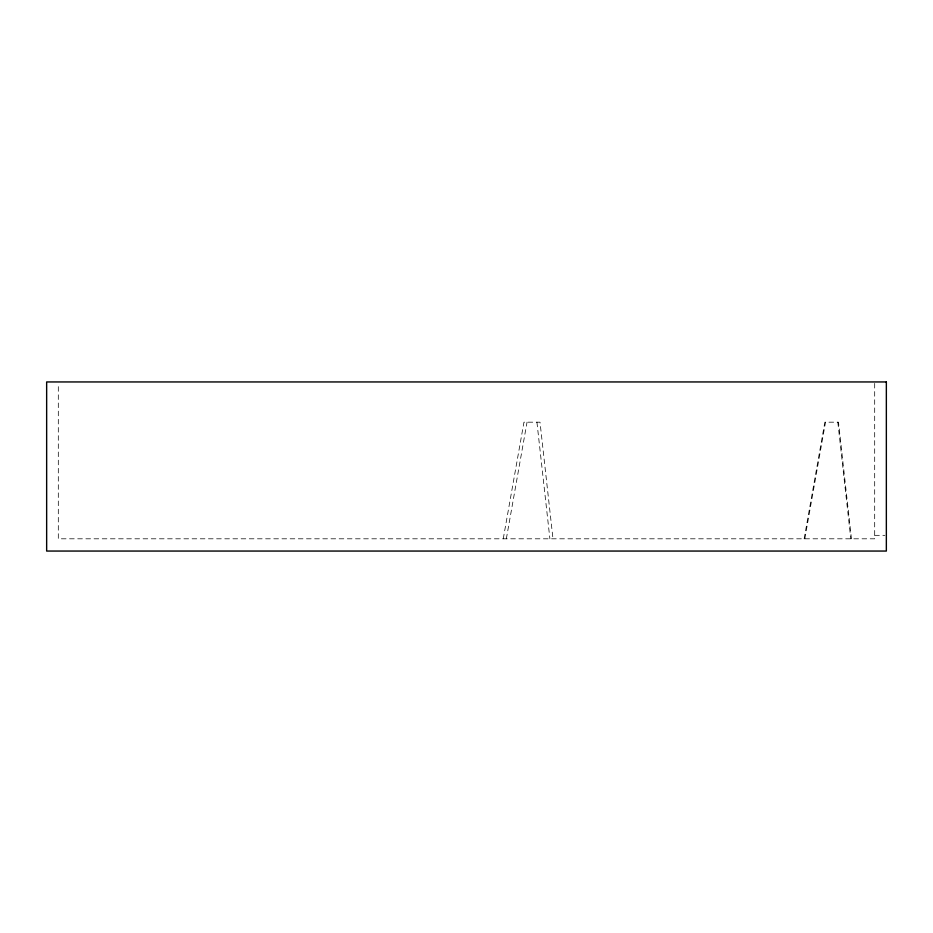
<?xml version="1.0" encoding="UTF-8"?>
<svg xmlns="http://www.w3.org/2000/svg" width="933" height="933" viewBox="0 0 933 933"><rect width="100%" height="100%" fill="white"/><g stroke="black" fill="none" stroke-linecap="round" stroke-linejoin="round"><path stroke-width="0.7" stroke-dasharray="4.67 3.5" d="M503.249 538.808L523.961 422.183L540.009 422.183L552.989 538.808M506.339 538.808L527.04 422.183M804.141 538.808L824.854 422.183L838.487 422.183L851.456 538.808M804.806 538.808L825.518 422.183M874.688 535.332L884.892 535.332M837.822 422.183L850.791 538.808M536.93 422.183L549.899 538.808M874.688 383.393L874.688 538.808L58.312 538.808L58.312 383.405"/><path stroke-width="1.4" d="M886.35 381.947L46.65 381.947L46.65 551.053L886.35 551.053L886.35 381.947"/></g></svg>
